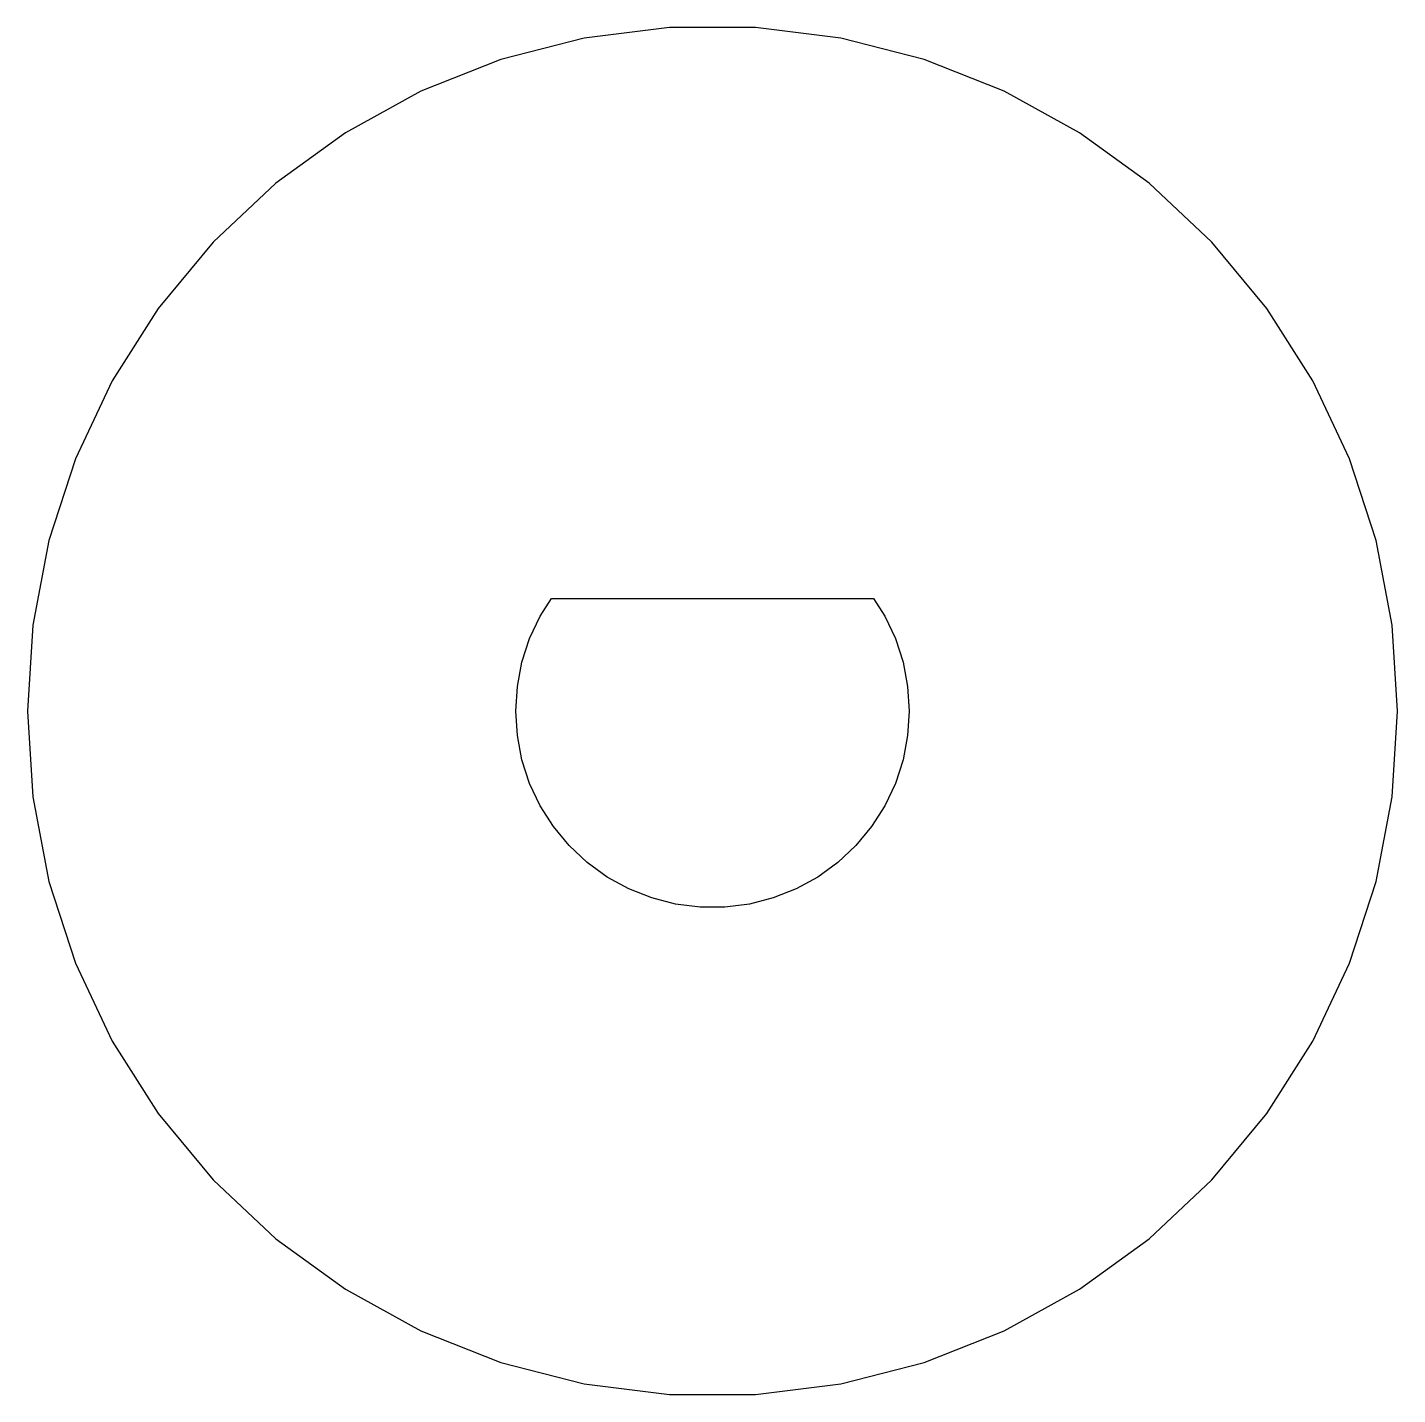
# Model space of a CAD drawing. Header units: metres. Extents: x -6 to 6, y 104 to 225.
# Drawn here: x -6.1 to 6.1, y 103.92 to 116.08 of the extents above.
import ezdxf

# ---------------------------------------------------------------- set-up
doc = ezdxf.new("R2010")
doc.units = ezdxf.units.M

msp = doc.modelspace()

# ---------------------------------------------------------------- linework, layer by layer
for p, q in [((-0.382736, 116.084), (-1.14218, 115.988)), ((0.382736, 116.084), (-0.382736, 116.084)), ((1.14218, 115.988), (0.382736, 116.084)), ((-1.14218, 115.988), (-1.88362, 115.797)), ((1.88362, 115.797), (1.14218, 115.988)), ((-1.88362, 115.797), (-2.59535, 115.515)), ((2.59535, 115.515), (1.88362, 115.797)), ((-2.59535, 115.515), (-3.26614, 115.147)), ((3.26614, 115.147), (2.59535, 115.515)), ((-3.26614, 115.147), (-3.88544, 114.697)), ((3.88544, 114.697), (3.26614, 115.147)), ((-3.88544, 114.697), (-4.44345, 114.173)), ((4.44345, 114.173), (3.88544, 114.697)), ((-4.44345, 114.173), (-4.9314, 113.583)), ((4.9314, 113.583), (4.44345, 114.173)), ((-4.9314, 113.583), (-5.34155, 112.937)), ((5.34155, 112.937), (4.9314, 113.583)), ((-5.34155, 112.937), (-5.66748, 112.244)), ((5.66748, 112.244), (5.34155, 112.937)), ((-5.66748, 112.244), (-5.90404, 111.516)), ((5.90404, 111.516), (5.66748, 112.244)), ((-5.90404, 111.516), (-6.04747, 110.764)), ((6.04747, 110.764), (5.90404, 111.516)), ((-1.53352, 110.843), (-1.43393, 111)), ((-1.43393, 111), (1.43393, 111)), ((1.43393, 111), (1.53352, 110.843)), ((-1.62711, 110.644), (-1.53352, 110.843)), ((1.53352, 110.843), (1.62711, 110.644)), ((-6.04747, 110.764), (-6.09554, 110)), ((6.09554, 110), (6.04747, 110.764)), ((-1.69501, 110.435), (-1.62711, 110.644)), ((1.62711, 110.644), (1.69501, 110.435)), ((-1.73619, 110.219), (-1.69501, 110.435)), ((1.69501, 110.435), (1.73619, 110.219)), ((-1.75, 110), (-1.73619, 110.219)), ((1.73619, 110.219), (1.75, 110)), ((-6.09554, 110), (-6.04747, 109.236)), ((-1.73619, 109.781), (-1.75, 110)), ((1.75, 110), (1.73619, 109.781)), ((6.04747, 109.236), (6.09554, 110)), ((-1.69501, 109.565), (-1.73619, 109.781)), ((1.73619, 109.781), (1.69501, 109.565)), ((-1.62711, 109.356), (-1.69501, 109.565)), ((1.69501, 109.565), (1.62711, 109.356)), ((-1.53352, 109.157), (-1.62711, 109.356)), ((1.62711, 109.356), (1.53352, 109.157)), ((-6.04747, 109.236), (-5.90404, 108.484)), ((5.90404, 108.484), (6.04747, 109.236)), ((-1.41577, 108.971), (-1.53352, 109.157)), ((1.53352, 109.157), (1.41577, 108.971)), ((-1.27568, 108.802), (-1.41577, 108.971)), ((1.41577, 108.971), (1.27568, 108.802)), ((-1.11548, 108.652), (-1.27568, 108.802)), ((1.27568, 108.802), (1.11548, 108.652)), ((-0.937683, 108.522), (-1.11548, 108.652)), ((1.11548, 108.652), (0.937683, 108.522)), ((-0.745102, 108.417), (-0.937683, 108.522)), ((0.937683, 108.522), (0.745102, 108.417)), ((-5.90404, 108.484), (-5.66748, 107.756)), ((-0.540771, 108.336), (-0.745102, 108.417)), ((0.745102, 108.417), (0.540771, 108.336)), ((5.66748, 107.756), (5.90404, 108.484)), ((-0.327911, 108.281), (-0.540771, 108.336)), ((-0.109879, 108.253), (-0.327911, 108.281)), ((0.327911, 108.281), (0.109879, 108.253)), ((0.540771, 108.336), (0.327911, 108.281)), ((0.109879, 108.253), (-0.109879, 108.253)), ((-5.66748, 107.756), (-5.34155, 107.063)), ((5.34155, 107.063), (5.66748, 107.756)), ((-5.34155, 107.063), (-4.9314, 106.417)), ((4.9314, 106.417), (5.34155, 107.063)), ((-4.9314, 106.417), (-4.44345, 105.827)), ((4.44345, 105.827), (4.9314, 106.417)), ((-4.44345, 105.827), (-3.88544, 105.303)), ((3.88544, 105.303), (4.44345, 105.827)), ((-3.88544, 105.303), (-3.26614, 104.853)), ((3.26614, 104.853), (3.88544, 105.303)), ((-3.26614, 104.853), (-2.59535, 104.485)), ((2.59535, 104.485), (3.26614, 104.853)), ((-2.59535, 104.485), (-1.88362, 104.203)), ((1.88362, 104.203), (2.59535, 104.485)), ((-1.88362, 104.203), (-1.14218, 104.012)), ((1.14218, 104.012), (1.88362, 104.203)), ((-1.14218, 104.012), (-0.382736, 103.916)), ((0.382736, 103.916), (1.14218, 104.012)), ((-0.382736, 103.916), (0.382736, 103.916))]:
    msp.add_line(p, q)

doc.saveas('drawing.dxf')
